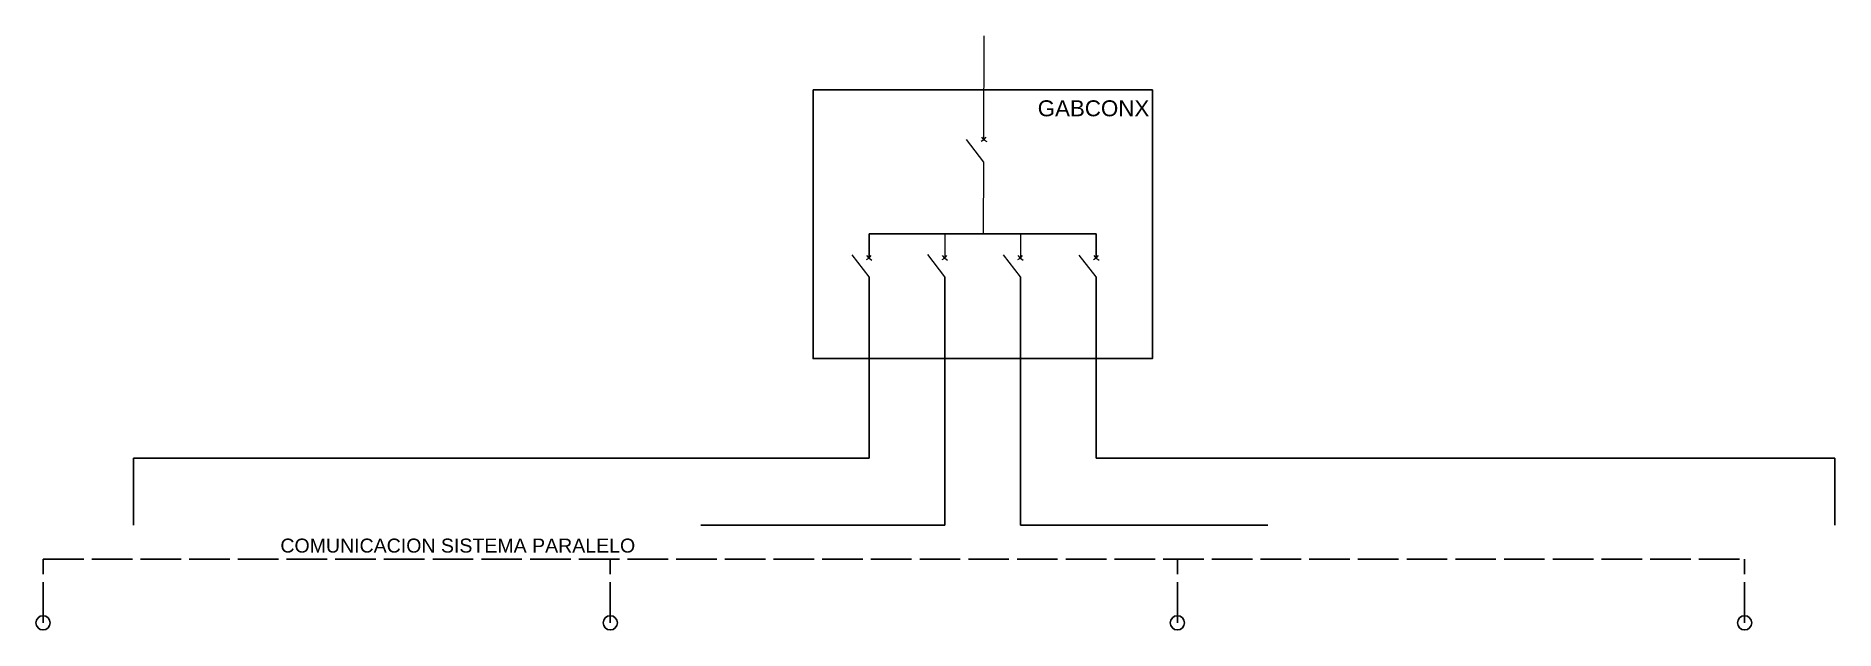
# Model space of a CAD drawing. Header units: millimetres. Extents: x -237 to 213, y -149 to 0.
import ezdxf
from ezdxf.enums import TextEntityAlignment as Align

# ---------------------------------------------------------------- set-up
doc = ezdxf.new("R2010")
doc.units = ezdxf.units.MM
doc.linetypes.add('DASHEDX2', pattern=[3.048, 2.54, -0.508])
doc.layers.add('ACOT', color=7, linetype='Continuous')
doc.styles.get("Standard").update_dxf_attribs({"font": 'arial.ttf'})

msp = doc.modelspace()

# ---------------------------------------------------------------- linework, layer by layer
at = {"lineweight": 18}
for p, q in [((-0.1, -31.59), (-4.46, -25.88)), ((-0.08, -25.95), (-0.79, -26.41)), ((-0.08, -25.95), (-0.63, -25.3)), ((-0.08, -25.95), (-0.63, -25.3)), ((-0.08, -25.95), (0.48, -25.32)), ((-0.08, -25.95), (0.61, -26.43)), ((-9.86, -49.51), (-9.91, -55.73)), ((9.08, -49.51), (9.03, -55.87)), ((-28.82, -60.29), (-33.06, -54.74)), ((-28.85, -55.58), (-29.55, -56.04)), ((-28.85, -55.58), (-29.39, -54.94)), ((-28.85, -55.58), (-28.28, -54.95)), ((-28.85, -55.58), (-28.16, -56.06)), ((-9.86, -60.29), (-14.12, -54.71)), ((-9.91, -55.58), (-10.61, -56.04)), ((-9.91, -55.58), (-10.45, -54.94)), ((-9.91, -55.58), (-9.34, -54.95)), ((-9.91, -55.58), (-9.22, -56.06)), ((9.08, -60.29), (4.81, -54.78)), ((9.03, -55.58), (8.32, -56.04)), ((9.03, -55.58), (8.48, -54.94)), ((9.03, -55.58), (9.6, -54.95)), ((9.03, -55.58), (9.72, -56.06)), ((28.01, -60.29), (23.75, -54.8)), ((28.04, -55.58), (27.33, -56.04)), ((28.04, -55.58), (27.49, -54.94)), ((28.04, -55.58), (28.6, -54.95)), ((28.04, -55.58), (28.73, -56.06))]:
    msp.add_line(p, q, dxfattribs=at)
at = {"color": 7}
for p, q in [((-28.85, -55.58), (-28.82, -49.51)), ((-28.82, -49.51), (28.01, -49.51)), ((28.01, -55.59), (28.01, -49.51)), ((-28.82, -60.29), (-28.82, -105.62)), ((-9.86, -60.29), (-9.86, -116.61)), ((9.08, -60.29), (9.08, -122.38)), ((28.01, -60.29), (28.01, -105.62)), ((-212.98, -105.62), (-28.82, -105.62)), ((28.01, -105.62), (212.98, -105.62)), ((-9.86, -116.61), (-9.86, -121.86)), ((-71, -122.36), (-9.86, -122.36)), ((-9.86, -121.86), (-9.86, -122.36)), ((9.08, -122.36), (70.99, -122.36))]:
    msp.add_line(p, q, dxfattribs=at)
for p, q in [((-212.98, -105.62), (-212.98, -119.07)), ((212.98, -105.62), (212.98, -122.36)), ((-212.99, -122.36), (-212.98, -119.07))]:
    msp.add_line(p, q)
at = {"linetype": 'DASHEDX2', "ltscale": 4}
for p, q in [((-235.63, -146.85), (-235.63, -130.93)), ((-235.63, -130.93), (190.34, -130.93)), ((-93.64, -146.85), (-93.64, -130.93)), ((48.35, -146.85), (48.35, -130.93)), ((190.34, -146.85), (190.34, -130.93))]:
    msp.add_line(p, q, dxfattribs=at)
at = {"color": 7}
msp.add_lwpolyline([(-42.86, -13.49), (-42.86, -80.71), (42.11, -80.71), (42.11, -13.49)], close=True, dxfattribs=at)
for centre in [(-235.63, -146.85), (-93.64, -146.85), (48.35, -146.85), (190.34, -146.85)]:
    msp.add_circle(centre, 1.78)
at = {"layer": 'ACOT', "color": 0, "lineweight": 18}
for p, q in [((-0.08, -25.95), (0, 0)), ((-0.16, -49.51), (-0.1, -31.59))]:
    msp.add_line(p, q, dxfattribs=at)

# ---------------------------------------------------------------- texts
at = {"color": 0, "lineweight": 18}
msp.add_text('GABCONX', height=4, dxfattribs=at).set_placement((13.37, -20.09))
msp.add_text('COMUNICACION SISTEMA PARALELO', height=3.5).set_placement((-131.81, -129.26), align=Align.CENTER)

doc.saveas('drawing.dxf')
